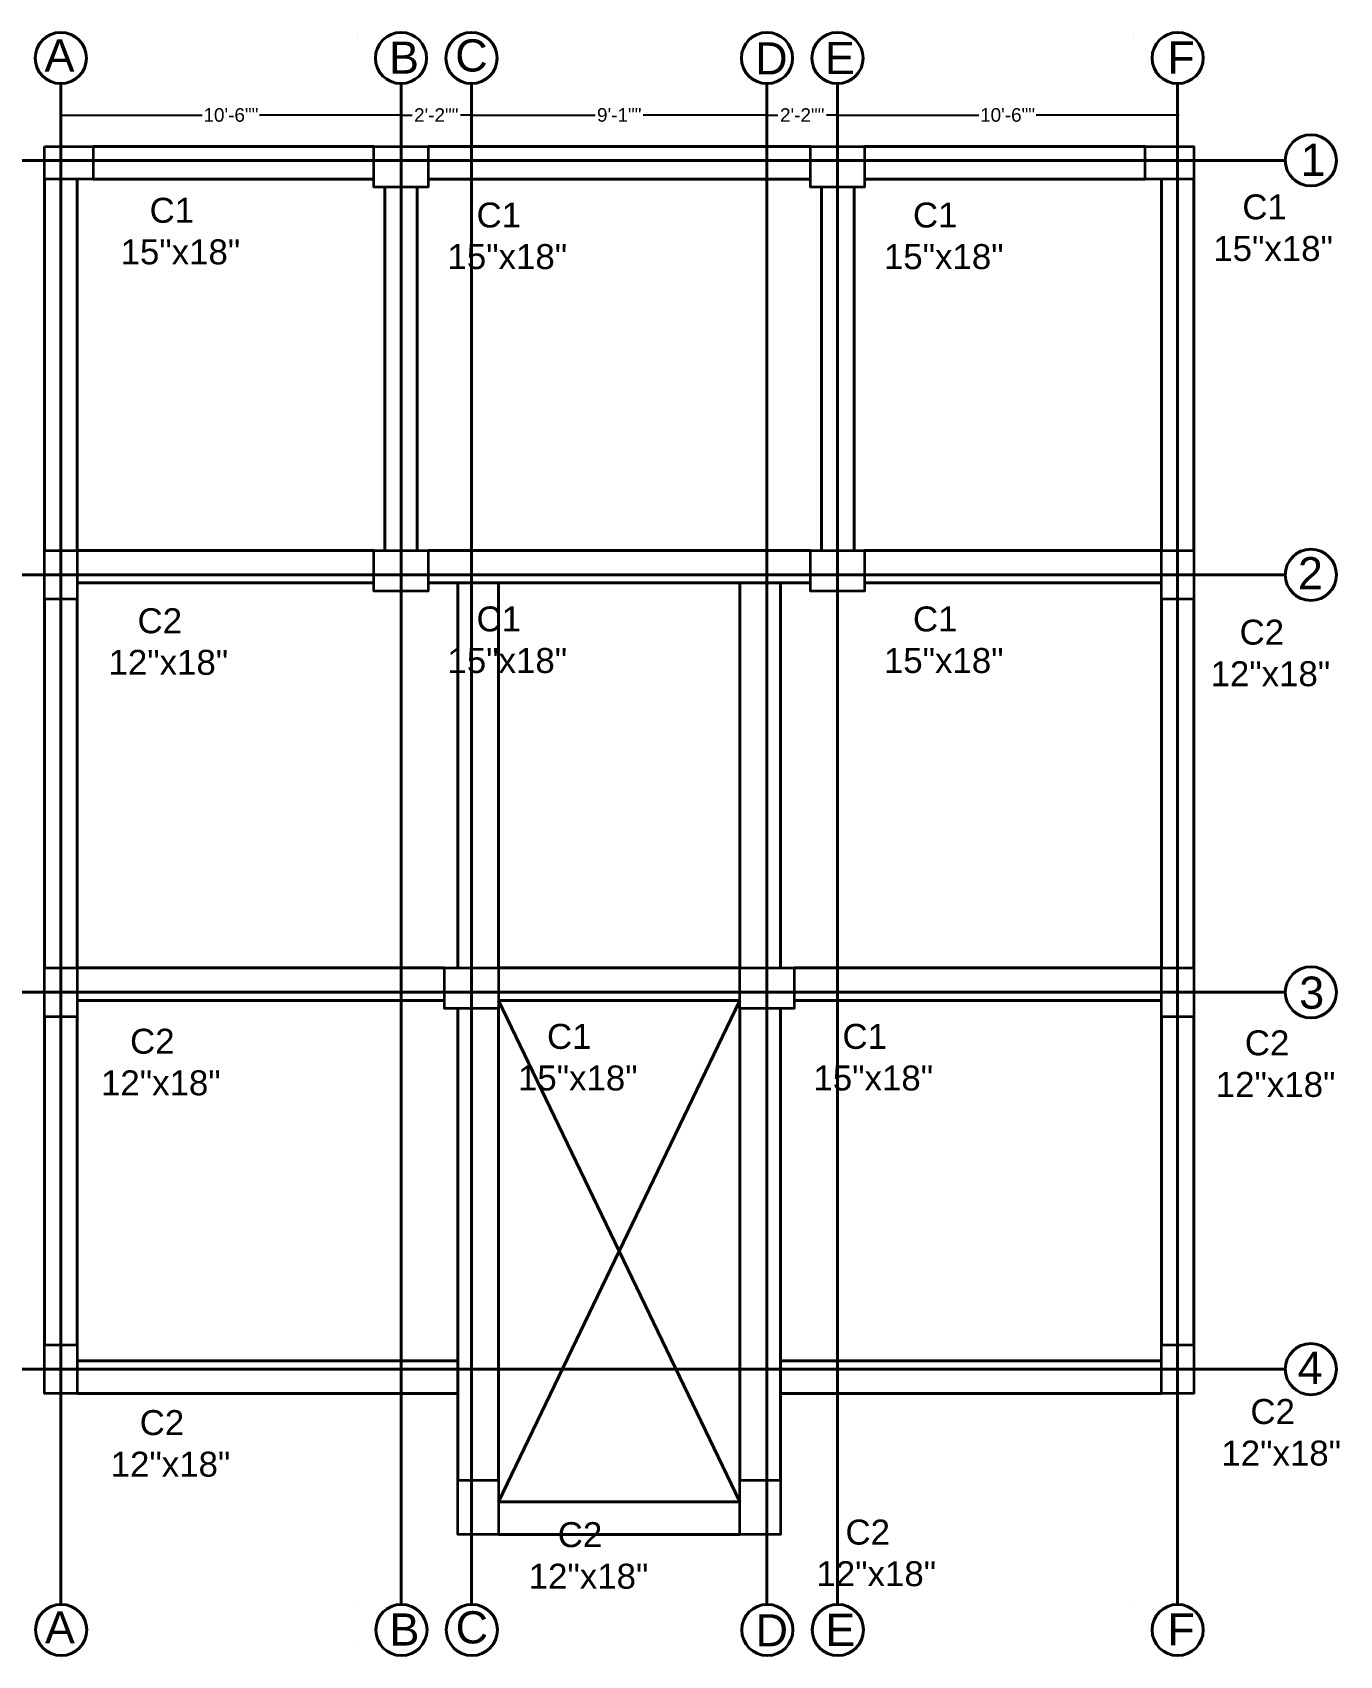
# Model space of a CAD drawing. Header units: inches. Extents: x -6918 to 21732, y -6368 to 1797.
# Drawn here: x 11309 to 11791, y -3890 to -3291 of the extents above; entities that cross this region are included whole.
import ezdxf

# ---------------------------------------------------------------- set-up
doc = ezdxf.new("R2010")
doc.units = ezdxf.units.IN
doc.header["$MEASUREMENT"] = 0
doc.layers.add('COLOUMN', color=10, linetype='Continuous', lineweight=35)
doc.layers.add('Raling', color=1, linetype='Continuous', lineweight=15)
doc.layers.add('S-DIM', color=7, linetype='Continuous')
doc.styles.add('ARIAL', font='arial.ttf')
doc.styles.get("Standard").update_dxf_attribs({"font": 'arial.ttf'})
doc.dimstyles.new('Column Shedule', dxfattribs={"dimscale": 0, "dimtxt": 5, "dimasz": 1, "dimexe": 0.5, "dimexo": 1, "dimgap": 1, "dimtad": 0, "dimdec": 0, "dimzin": 11, "dimdsep": 46, "dimlunit": 3, "dimtxsty": 'ARIAL', "dimblk": 'ARCHTICK', "dimcen": 0.09375, "dimdle": 0.5, "dimclrd": 5, "dimclre": 7, "dimclrt": 7, "dimadec": 0, "dimazin": 0, "dimtfac": 1, "dimtdec": 0, "dimtix": 1, "dimtofl": 0, "dimtmove": 2, "dimatfit": 3, "dimldrblk": 'ARCHTICK', "dimfxl": 3, "dimtolj": 1, "dimtzin": 3, "dimlwd": -1, "dimlwe": -1, "dimarcsym": 1})

# ---------------------------------------------------------------- blocks, each defined once
blk = doc.blocks.new('ADFSDF')
at = {"layer": 'COLOUMN'}
for points in [[(-22327.73, -19135.6), (-22309.73, -19135.6), (-22309.73, -19147.6), (-22327.73, -19147.6)], [(-22206.23, -19135.6), (-22186.23, -19135.6), (-22186.23, -19150.6), (-22206.23, -19150.6)], [(-22045.23, -19135.6), (-22025.23, -19135.6), (-22025.23, -19150.6), (-22045.23, -19150.6)], [(-21921.73, -19135.6), (-21903.73, -19135.6), (-21903.73, -19147.6), (-21921.73, -19147.6)], [(-22315.73, -19284.6), (-22315.73, -19302.6), (-22327.73, -19302.6), (-22327.73, -19284.6)], [(-22206.23, -19284.6), (-22186.23, -19284.6), (-22186.23, -19299.6), (-22206.23, -19299.6)], [(-22045.23, -19284.6), (-22025.23, -19284.6), (-22025.23, -19299.6), (-22045.23, -19299.6)], [(-21903.73, -19284.6), (-21903.73, -19302.6), (-21915.73, -19302.6), (-21915.73, -19284.6)], [(-22315.73, -19438.6), (-22315.73, -19456.6), (-22327.73, -19456.6), (-22327.73, -19438.6)], [(-22180.23, -19438.6), (-22160.23, -19438.6), (-22160.23, -19453.6), (-22180.23, -19453.6)], [(-22071.23, -19438.6), (-22051.23, -19438.6), (-22051.23, -19453.6), (-22071.23, -19453.6)], [(-21903.73, -19438.6), (-21903.73, -19456.6), (-21915.73, -19456.6), (-21915.73, -19438.6)], [(-22315.73, -19577.6), (-22315.73, -19595.6), (-22327.73, -19595.6), (-22327.73, -19577.6)], [(-21903.73, -19577.6), (-21903.73, -19595.6), (-21915.73, -19595.6), (-21915.73, -19577.6)], [(-22160.23, -19627.6), (-22160.23, -19647.6), (-22175.23, -19647.6), (-22175.23, -19627.6)], [(-22056.23, -19627.6), (-22056.23, -19647.6), (-22071.23, -19647.6), (-22071.23, -19627.6)]]:
    blk.add_lwpolyline(points, close=True, dxfattribs=at)
blk = doc.blocks.new('_ArchTick')
at = {"color": 0, "linetype": 'ByBlock', "const_width": 0.15}
blk.add_lwpolyline([(-0.5, -0.5), (0.5, 0.5)], dxfattribs=at)
blk = doc.blocks.new('*D174')
at = {"layer": 'Defpoints', "color": 0, "lineweight": 40, "transparency": 16777216}
for p in [(11319.41, -3321.37), (11444.91, -3321.37), (11444.91, -3321.37)]:
    blk.add_point(p, dxfattribs=at)
at = {"layer": 'S-DIM', "color": 5, "transparency": 16777216}
for p, q in [((11318.91, -3321.37), (11371.57, -3321.37)), ((11445.41, -3321.37), (11392.75, -3321.37))]:
    blk.add_line(p, q, dxfattribs=at)
at = {"layer": 'S-DIM', "color": 7, "transparency": 16777216}
for p, q in [((11319.41, -3320.37), (11319.41, -3320.87)), ((11444.91, -3320.37), (11444.91, -3320.87))]:
    blk.add_line(p, q, dxfattribs=at)
at = {"layer": 'S-DIM', "color": 5, "transparency": 16777216, "rotation": 180}
blk.add_blockref('_ArchTick', (11319.41, -3321.37), dxfattribs=at)
at = {"layer": 'S-DIM', "color": 5, "transparency": 16777216}
blk.add_blockref('_ArchTick', (11444.91, -3321.37), dxfattribs=at)
at = {"layer": 'S-DIM', "color": 7, "lineweight": 40, "transparency": 16777216, "insert": (11382.16, -3321.37), "char_height": 5, "attachment_point": 5, "style": 'ARIAL'}
blk.add_mtext('\\A1;10\'-6""', dxfattribs=at)
blk = doc.blocks.new('*D175')
at = {"layer": 'Defpoints', "color": 0, "lineweight": 40, "transparency": 16777216}
for p in [(11444.91, -3321.37), (11470.91, -3321.37), (11470.91, -3321.37)]:
    blk.add_point(p, dxfattribs=at)
at = {"layer": 'S-DIM', "color": 5, "transparency": 16777216}
for p, q in [((11444.41, -3321.37), (11448.98, -3321.37)), ((11471.41, -3321.37), (11466.84, -3321.37))]:
    blk.add_line(p, q, dxfattribs=at)
at = {"layer": 'S-DIM', "color": 7, "transparency": 16777216}
for p, q in [((11444.91, -3320.37), (11444.91, -3320.87)), ((11470.91, -3320.37), (11470.91, -3320.87))]:
    blk.add_line(p, q, dxfattribs=at)
at = {"layer": 'S-DIM', "color": 5, "transparency": 16777216, "rotation": 180}
blk.add_blockref('_ArchTick', (11444.91, -3321.37), dxfattribs=at)
at = {"layer": 'S-DIM', "color": 5, "transparency": 16777216}
blk.add_blockref('_ArchTick', (11470.91, -3321.37), dxfattribs=at)
at = {"layer": 'S-DIM', "color": 7, "lineweight": 40, "transparency": 16777216, "insert": (11457.91, -3321.37), "char_height": 5, "attachment_point": 5, "style": 'ARIAL'}
blk.add_mtext('\\A1;2\'-2""', dxfattribs=at)
blk = doc.blocks.new('*D176')
at = {"layer": 'Defpoints', "color": 0, "lineweight": 40, "transparency": 16777216}
for p in [(11470.91, -3321.37), (11579.91, -3321.37), (11579.91, -3321.37)]:
    blk.add_point(p, dxfattribs=at)
at = {"layer": 'S-DIM', "color": 5, "transparency": 16777216}
for p, q in [((11470.41, -3321.37), (11516.53, -3321.37)), ((11580.41, -3321.37), (11534.3, -3321.37))]:
    blk.add_line(p, q, dxfattribs=at)
at = {"layer": 'S-DIM', "color": 7, "transparency": 16777216}
for p, q in [((11470.91, -3320.37), (11470.91, -3320.87)), ((11579.91, -3320.37), (11579.91, -3320.87))]:
    blk.add_line(p, q, dxfattribs=at)
at = {"layer": 'S-DIM', "color": 5, "transparency": 16777216, "rotation": 180}
blk.add_blockref('_ArchTick', (11470.91, -3321.37), dxfattribs=at)
at = {"layer": 'S-DIM', "color": 5, "transparency": 16777216}
blk.add_blockref('_ArchTick', (11579.91, -3321.37), dxfattribs=at)
at = {"layer": 'S-DIM', "color": 7, "lineweight": 40, "transparency": 16777216, "insert": (11525.41, -3321.37), "char_height": 5, "attachment_point": 5, "style": 'ARIAL'}
blk.add_mtext('\\A1;9\'-1""', dxfattribs=at)
blk = doc.blocks.new('*D177')
at = {"layer": 'Defpoints', "color": 0, "lineweight": 40, "transparency": 16777216}
for p in [(11579.91, -3321.37), (11605.91, -3321.37), (11605.91, -3321.37)]:
    blk.add_point(p, dxfattribs=at)
at = {"layer": 'S-DIM', "color": 5, "transparency": 16777216}
for p, q in [((11579.41, -3321.37), (11583.98, -3321.37)), ((11606.41, -3321.37), (11601.84, -3321.37))]:
    blk.add_line(p, q, dxfattribs=at)
at = {"layer": 'S-DIM', "color": 7, "transparency": 16777216}
for p, q in [((11579.91, -3320.37), (11579.91, -3320.87)), ((11605.91, -3320.37), (11605.91, -3320.87))]:
    blk.add_line(p, q, dxfattribs=at)
at = {"layer": 'S-DIM', "color": 5, "transparency": 16777216, "rotation": 180}
blk.add_blockref('_ArchTick', (11579.91, -3321.37), dxfattribs=at)
at = {"layer": 'S-DIM', "color": 5, "transparency": 16777216}
blk.add_blockref('_ArchTick', (11605.91, -3321.37), dxfattribs=at)
at = {"layer": 'S-DIM', "color": 7, "lineweight": 40, "transparency": 16777216, "insert": (11592.91, -3321.37), "char_height": 5, "attachment_point": 5, "style": 'ARIAL'}
blk.add_mtext('\\A1;2\'-2""', dxfattribs=at)
blk = doc.blocks.new('*D178')
at = {"layer": 'Defpoints', "color": 0, "lineweight": 40, "transparency": 16777216}
for p in [(11605.91, -3321.37), (11731.41, -3321.37), (11731.41, -3321.37)]:
    blk.add_point(p, dxfattribs=at)
at = {"layer": 'S-DIM', "color": 5, "transparency": 16777216}
for p, q in [((11605.41, -3321.37), (11658.07, -3321.37)), ((11731.91, -3321.37), (11679.25, -3321.37))]:
    blk.add_line(p, q, dxfattribs=at)
at = {"layer": 'S-DIM', "color": 7, "transparency": 16777216}
for p, q in [((11605.91, -3320.37), (11605.91, -3320.87)), ((11731.41, -3320.37), (11731.41, -3320.87))]:
    blk.add_line(p, q, dxfattribs=at)
at = {"layer": 'S-DIM', "color": 5, "transparency": 16777216, "rotation": 180}
blk.add_blockref('_ArchTick', (11605.91, -3321.37), dxfattribs=at)
at = {"layer": 'S-DIM', "color": 5, "transparency": 16777216}
blk.add_blockref('_ArchTick', (11731.41, -3321.37), dxfattribs=at)
at = {"layer": 'S-DIM', "color": 7, "lineweight": 40, "transparency": 16777216, "insert": (11668.66, -3321.37), "char_height": 5, "attachment_point": 5, "style": 'ARIAL'}
blk.add_mtext('\\A1;10\'-6""', dxfattribs=at)

msp = doc.modelspace()

# ---------------------------------------------------------------- linework, layer by layer
at = {"layer": 'Raling', "color": 18, "lineweight": 40, "true_color": 0x000000}
for p, q in [((11319.41, -3309.79), (11319.41, -3870.77)), ((11444.91, -3309.79), (11444.91, -3870.77)), ((11470.91, -3309.79), (11470.91, -3870.77)), ((11579.91, -3309.79), (11579.91, -3870.77)), ((11605.91, -3309.79), (11605.91, -3870.77)), ((11731.41, -3309.79), (11731.41, -3870.77)), ((11331.41, -3332.99), (11434.91, -3332.99)), ((11454.91, -3332.99), (11595.91, -3332.99)), ((11615.91, -3332.99), (11719.41, -3332.99)), ((11293.49, -3338.1), (11771.12, -3338.1)), ((11313.41, -3344.99), (11313.41, -3481.99)), ((11325.41, -3344.99), (11325.41, -3481.99)), ((11331.41, -3344.99), (11434.91, -3344.99)), ((11454.91, -3344.99), (11595.91, -3344.99)), ((11615.91, -3344.99), (11719.41, -3344.99)), ((11725.41, -3344.99), (11725.41, -3481.99)), ((11737.41, -3344.99), (11737.41, -3481.99)), ((11438.91, -3347.99), (11438.91, -3481.99)), ((11450.91, -3347.99), (11450.91, -3481.99)), ((11600.05, -3347.99), (11600.05, -3481.99)), ((11612.05, -3347.99), (11612.05, -3481.99)), ((11325.41, -3481.99), (11434.91, -3481.99)), ((11454.91, -3481.99), (11595.91, -3481.99)), ((11615.91, -3481.99), (11725.41, -3481.99)), ((11293.49, -3490.99), (11771.12, -3490.99)), ((11325.41, -3493.99), (11434.91, -3493.99)), ((11454.91, -3493.99), (11595.91, -3493.99)), ((11465.91, -3635.99), (11465.91, -3493.99)), ((11480.91, -3635.99), (11480.91, -3493.99)), ((11569.91, -3635.99), (11569.91, -3493.99)), ((11584.91, -3635.99), (11584.91, -3493.99)), ((11615.91, -3493.99), (11725.41, -3493.99)), ((11313.41, -3499.99), (11313.41, -3635.99)), ((11325.41, -3499.99), (11325.41, -3635.99)), ((11725.41, -3499.99), (11725.41, -3635.99)), ((11737.41, -3499.99), (11737.41, -3635.99)), ((11325.41, -3635.99), (11460.91, -3635.99)), ((11480.91, -3635.99), (11569.91, -3635.99)), ((11589.91, -3635.99), (11725.41, -3635.99)), ((11293.49, -3644.99), (11771.12, -3644.99)), ((11325.41, -3647.99), (11460.91, -3647.99)), ((11465.91, -3824.99), (11465.91, -3650.99)), ((11480.91, -3647.99), (11569.91, -3647.99)), ((11480.91, -3647.99), (11569.91, -3832.99)), ((11480.91, -3832.99), (11569.91, -3647.99)), ((11480.91, -3824.99), (11480.91, -3650.99)), ((11569.91, -3824.99), (11569.91, -3650.99)), ((11584.91, -3824.99), (11584.91, -3650.99)), ((11589.91, -3647.99), (11725.41, -3647.99)), ((11313.41, -3653.99), (11313.41, -3774.99)), ((11325.41, -3653.99), (11325.41, -3774.99)), ((11725.41, -3653.99), (11725.41, -3774.99)), ((11737.41, -3653.99), (11737.41, -3774.99)), ((11293.49, -3783.99), (11771.12, -3783.99)), ((11325.41, -3780.99), (11465.91, -3780.99)), ((11725.41, -3780.99), (11584.91, -3780.99)), ((11325.41, -3792.99), (11465.91, -3792.99)), ((11725.41, -3792.99), (11584.91, -3792.99)), ((11480.91, -3832.99), (11569.91, -3832.99)), ((11480.91, -3844.99), (11569.91, -3844.99))]:
    msp.add_line(p, q, dxfattribs=at)
for centre in [(11319.41, -3300.35), (11444.91, -3300.35), (11470.91, -3300.35), (11579.91, -3300.35), (11605.91, -3300.35), (11731.41, -3300.35), (11780.56, -3338.1), (11780.56, -3490.99), (11780.56, -3644.99), (11780.56, -3783.99), (11319.56, -3880.21), (11445.06, -3880.21), (11471.06, -3880.21), (11580.06, -3880.21), (11606.06, -3880.21), (11731.41, -3880.21)]:
    msp.add_circle(centre, 9.44, dxfattribs=at)

# ---------------------------------------------------------------- block references
at = {"layer": 'COLOUMN'}
msp.add_blockref('ADFSDF', (33641.14, 15802.6), dxfattribs=at)
msp.add_blockref('ADFSDF', (33641.14, 15802.6), dxfattribs=at)

# ---------------------------------------------------------------- texts
at = {"layer": 'Raling', "color": 18, "lineweight": 40, "true_color": 0x000000, "attachment_point": 1}
for s, width, gutter_width, insert, char_height in [('A', 40.0209, 1, (11428.64, -3291.78), 0.2), ('A', 40.0209, 1, (11715.14, -3291.78), 0.2), ('A', 448.5329, 23.71, (11313.41, -3293.45), 11.86), ('B', 448.5329, 23.71, (11440.49, -3294.25), 11.86), ('C', 448.5329, 23.71, (11464.91, -3293.45), 11.86), ('D', 448.5329, 23.71, (11575.57, -3294.54), 11.86), ('E', 448.5329, 23.71, (11601.29, -3294.4), 11.86), ('F', 448.5329, 23.71, (11727.59, -3294.21), 11.86), ('1', 448.5329, 23.71, (11776.74, -3331.96), 11.86), ('   C1^J15"x18"', 348.0977, 18.4, (11341.45, -3351.91), 9.2015), ('   C1^J15"x18"', 348.0977, 18.4, (11744.55, -3350.65), 9.2015), ('   C1^J15"x18"', 348.0977, 18.4, (11462.05, -3353.65), 9.2015), ('   C1^J15"x18"', 348.0977, 18.4, (11623.05, -3353.65), 9.2015), ('2', 448.5329, 23.71, (11775.77, -3484.46), 11.86), ('   C1^J15"x18"', 348.0977, 18.4, (11462.05, -3502.65), 9.2015), ('   C1^J15"x18"', 348.0977, 18.4, (11623.05, -3502.65), 9.2015), ('   C2^J12"x18"', 348.0977, 18.4, (11337.01, -3503.33), 9.2015), ('   C2^J12"x18"', 348.0977, 18.4, (11743.54, -3507.53), 9.2015), ('3', 448.5329, 23.71, (11776.26, -3639.19), 11.86), ('   C2^J12"x18"', 348.0977, 18.4, (11334.24, -3658.44), 9.2015), ('   C1^J15"x18"', 348.0977, 18.4, (11488.05, -3656.65), 9.2015), ('   C1^J15"x18"', 348.0977, 18.4, (11597.05, -3656.65), 9.2015), ('   C2^J12"x18"', 348.0977, 18.4, (11745.47, -3659.03), 9.2015), ('4', 448.5329, 23.71, (11775.65, -3777.58), 11.86), ('   C2^J12"x18"', 348.0977, 18.4, (11747.53, -3795.03), 9.2015), ('   C2^J12"x18"', 348.0977, 18.4, (11337.8, -3799.12), 9.2015), ('   C2^J12"x18"', 348.0977, 18.4, (11492.01, -3840.45), 9.2015), ('   C2^J12"x18"', 348.0977, 18.4, (11598.16, -3839.52), 9.2015), ('A', 448.5329, 23.71, (11313.56, -3873.32), 11.86), ('A', 40.0209, 1, (11428.8, -3871.64), 0.2), ('C', 448.5329, 23.71, (11465.06, -3873.32), 11.86), ('A', 40.0209, 1, (11715.14, -3871.64), 0.2), ('B', 448.5329, 23.71, (11440.65, -3874.11), 11.86), ('D', 448.5329, 23.71, (11575.72, -3874.4), 11.86), ('E', 448.5329, 23.71, (11601.45, -3874.26), 11.86), ('F', 448.5329, 23.71, (11727.59, -3874.07), 11.86), ('A', 40.0209, 1, (11429.51, -3883.95), 0.2)]:
    msp.add_mtext_dynamic_manual_height_columns(s, width=width, gutter_width=gutter_width, heights=[0], dxfattribs=dict(at, insert=insert, char_height=char_height))

# ---------------------------------------------------------------- dimensions: what is measured, and where the dimension line sits
at = {"layer": 'S-DIM', "color": 18, "lineweight": 40, "true_color": 0x000000}
for base, p1, p2, picture, middle in [((11444.91117918, -3321.37223832), (11319.41117918, -3321.37223832), (11444.91117918, -3321.37223832), '*D174', (11382.16117918, -3321.37223832)), ((11470.91, -3321.37), (11444.91, -3321.37), (11470.91, -3321.37), '*D175', (11457.91, -3321.37)), ((11579.91, -3321.37), (11470.91, -3321.37), (11579.91, -3321.37), '*D176', (11525.41, -3321.37)), ((11605.91, -3321.37), (11579.91, -3321.37), (11605.91, -3321.37), '*D177', (11592.91, -3321.37)), ((11731.41117918, -3321.37223832), (11605.91117918, -3321.37223832), (11731.41117918, -3321.37223832), '*D178', (11668.66117918, -3321.37223832))]:
    dim = msp.add_linear_dim(base=base, p1=p1, p2=p2, dimstyle='Column Shedule', override={"dimscale": 1, "dimpost": '"'}, dxfattribs=at)
    dim.commit()
    dim.dimension.update_dxf_attribs({"geometry": picture, "text_midpoint": middle})

doc.saveas('drawing.dxf')
